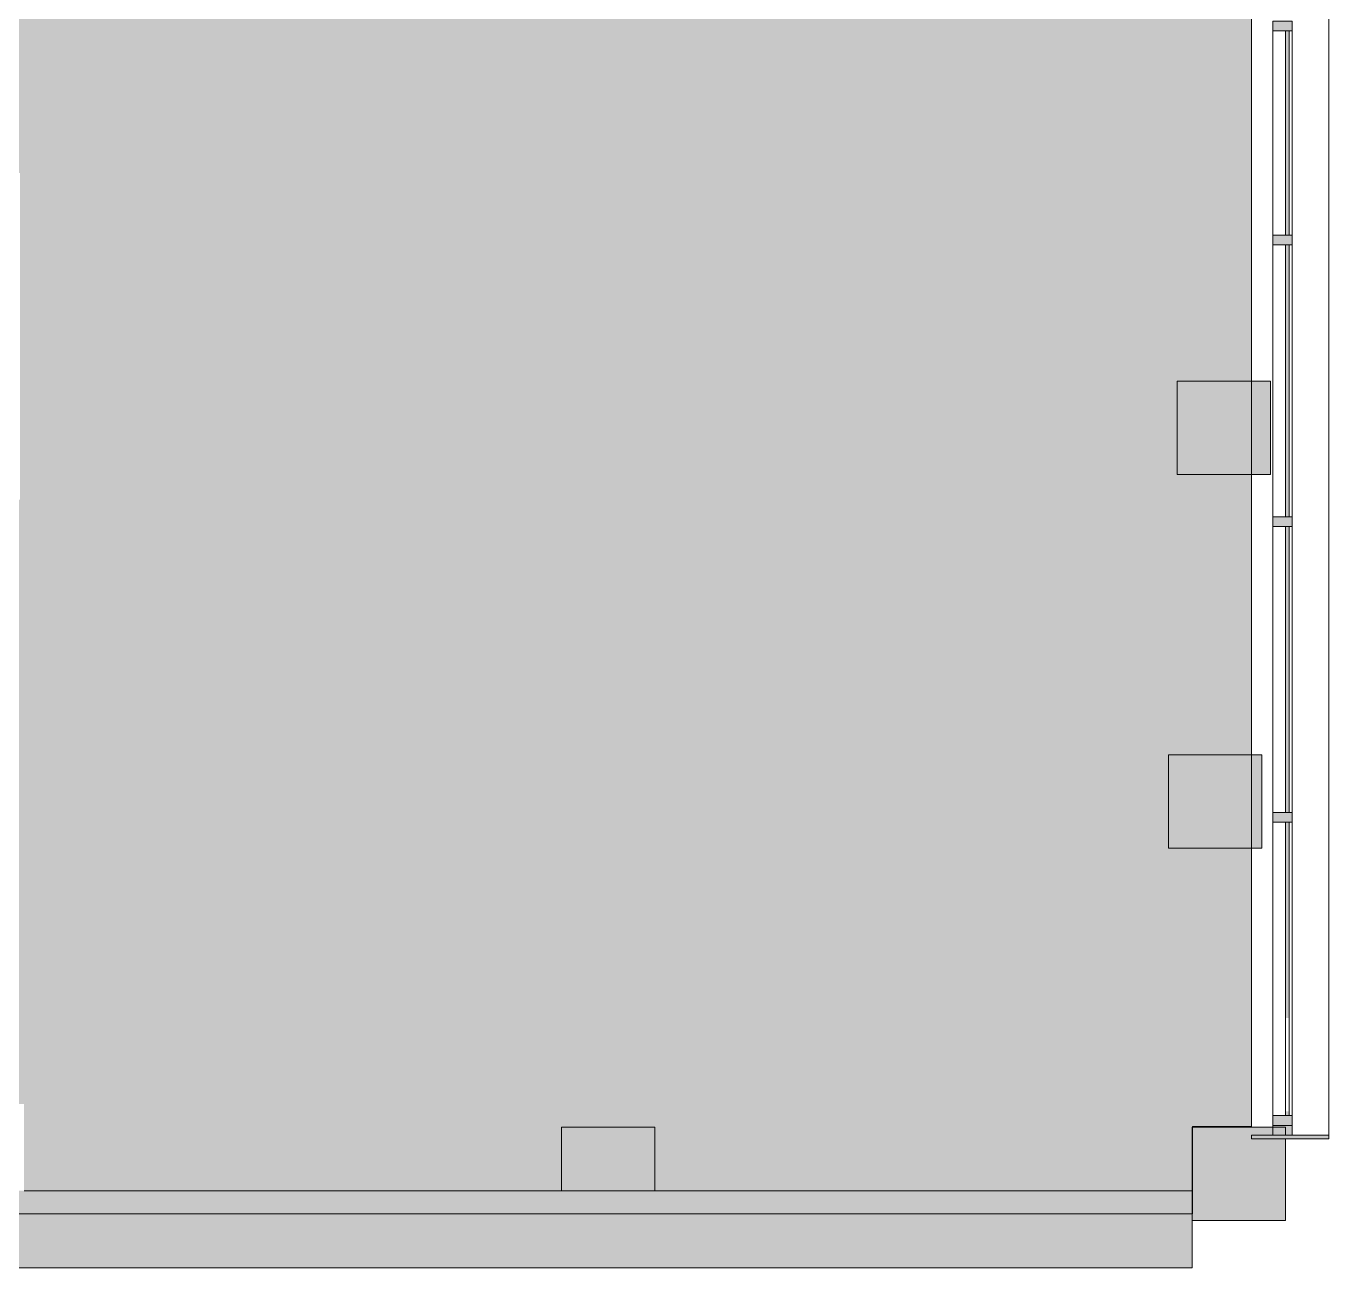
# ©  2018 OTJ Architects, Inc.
# Model space of a CAD drawing. Header units: inches. Extents: x 1083 to 3407, y -140 to 2134.
# Drawn here: x 2227.9 to 2562.9, y 348.8 to 668.2 of the extents above; entities that cross this region are included whole.
import ezdxf

# ---------------------------------------------------------------- set-up
doc = ezdxf.new("R2010")
doc.units = ezdxf.units.IN
doc.header["$MEASUREMENT"] = 0
for name, color, linetype, lineweight in [('A-DETL-GENF', 92, 'Continuous', 9), ('A-DETL-THIN', 151, 'Continuous', 9), ('A-GLAZ-CURT', 52, 'Continuous', 13), ('A-GLAZ-CWMG', 51, 'Continuous', 13), ('A-WALL', 113, 'Continuous', 13), ('A-WALL-PATT', 111, 'Continuous', 13)]:
    doc.layers.add(name, color=color, linetype=linetype, lineweight=lineweight)

# ---------------------------------------------------------------- blocks, each defined once
blk = doc.blocks.new('System Panel - Glazed-7827501-REFLECTED CEILING PLAN')
at = {"layer": 'A-GLAZ-CURT', "lineweight": 9}
blk.add_hatch(color=7, dxfattribs=at).paths.add_polyline_path([(26.25, 0.75), (26.25, 1.75), (-26.25, 1.75), (-26.25, 0.75)], flags=0)
at = {"layer": 'A-GLAZ-CURT', "color": 8, "lineweight": 20}
for p, q in [((-26.25, 0.75), (-26.25, 1.75)), ((-26.25, 1.75), (26.25, 1.75)), ((26.25, 0.75), (-26.25, 0.75)), ((26.25, 1.75), (26.25, 0.75))]:
    blk.add_line(p, q, dxfattribs=at)
blk = doc.blocks.new('System Panel - Glazed-7827709-REFLECTED CEILING PLAN')
at = {"layer": 'A-GLAZ-CURT', "lineweight": 9}
blk.add_hatch(color=7, dxfattribs=at).paths.add_polyline_path([(35, 1.75), (-35, 1.75), (-35, 0.75), (35, 0.75)], flags=0)
at = {"layer": 'A-GLAZ-CURT', "color": 8, "lineweight": 20}
for p, q in [((-35, 0.75), (-35, 1.75)), ((-35, 1.75), (35, 1.75)), ((35, 0.75), (-35, 0.75)), ((35, 1.75), (35, 0.75))]:
    blk.add_line(p, q, dxfattribs=at)
blk = doc.blocks.new('System Panel - Glazed-7827767-REFLECTED CEILING PLAN')
at = {"layer": 'A-GLAZ-CURT', "lineweight": 9}
blk.add_hatch(color=7, dxfattribs=at).paths.add_polyline_path([(36.75, 1.75), (-36.75, 1.75), (-36.75, 0.75), (36.75, 0.75)], flags=0)
at = {"layer": 'A-GLAZ-CURT', "color": 8, "lineweight": 20}
for p, q in [((-36.75, 0.75), (-36.75, 1.75)), ((-36.75, 1.75), (36.75, 1.75)), ((36.75, 0.75), (-36.75, 0.75)), ((36.75, 1.75), (36.75, 0.75))]:
    blk.add_line(p, q, dxfattribs=at)
blk = doc.blocks.new('System Panel - Glazed-7828010-REFLECTED CEILING PLAN')
at = {"layer": 'A-GLAZ-CURT', "lineweight": 9}
h = blk.add_hatch(color=7, dxfattribs=at)
h.paths.add_polyline_path([(37.75, 0.75), (37.75, 1.75), (36.66, 1.75), (36.66, 0.75)], flags=0)
h.paths.add_polyline_path([(12.66, 0.75), (12.66, 1.75), (-37.75, 1.75), (-37.75, 0.75), (9.82, 0.75)], flags=0)
at = {"layer": 'A-GLAZ-CURT', "color": 8, "lineweight": 20}
for p, q in [((-37.75, 0.75), (-37.75, 1.75)), ((-37.75, 1.75), (37.75, 1.75)), ((37.75, 0.75), (-37.75, 0.75)), ((37.75, 1.75), (37.75, 0.75))]:
    blk.add_line(p, q, dxfattribs=at)
blk = doc.blocks.new('Rectangular Mullion - 2_5_ x 5_ rectangular-7829043-REFLECTED CEILING PLAN')
at = {"layer": 'A-GLAZ-CWMG', "lineweight": 9}
blk.add_hatch(color=7, dxfattribs=at).paths.add_polyline_path([(0, -2.5), (-2.5, -2.5), (-2.5, 2.5), (-2.02, 2.5), (-2.02, -0.79), (0, -0.79), (0, -1.75)], flags=0)
at = {"layer": 'A-GLAZ-CWMG', "color": 8, "lineweight": 20}
for p, q in [((0, 2.5), (-2.5, 2.5)), ((-2.5, 2.5), (-2.5, -2.5)), ((0, -2.5), (0, 2.5)), ((-2.5, -2.5), (0, -2.5))]:
    blk.add_line(p, q, dxfattribs=at)
blk = doc.blocks.new('Rectangular Mullion - 2_5_ x 5_ rectangular-7148713-REFLECTED CEILING PLAN')
at = {"layer": 'A-GLAZ-CWMG', "lineweight": 9}
blk.add_hatch(color=7, dxfattribs=at).paths.add_polyline_path([(1.25, 2.5), (1.25, -2.5), (-1.25, -2.5), (-1.25, 2.5)], flags=0)
at = {"layer": 'A-GLAZ-CWMG', "color": 8, "lineweight": 20}
for p, q in [((1.25, 2.5), (-1.25, 2.5)), ((-1.25, 2.5), (-1.25, -2.5)), ((1.25, -2.5), (1.25, 2.5)), ((-1.25, -2.5), (1.25, -2.5))]:
    blk.add_line(p, q, dxfattribs=at)
blk = doc.blocks.new('Rectangular Mullion - 2_5_ x 5_ rectangular-7827690-REFLECTED CEILING PLAN')
at = {"layer": 'A-GLAZ-CWMG', "lineweight": 9}
blk.add_hatch(color=7, dxfattribs=at).paths.add_polyline_path([(1.25, 2.5), (1.25, -2.5), (-1.25, -2.5), (-1.25, 2.5), (0, 2.5)], flags=0)
at = {"layer": 'A-GLAZ-CWMG', "color": 8, "lineweight": 20}
for p, q in [((1.25, 2.5), (-1.25, 2.5)), ((-1.25, 2.5), (-1.25, -2.5)), ((1.25, -2.5), (1.25, 2.5)), ((-1.25, -2.5), (1.25, -2.5))]:
    blk.add_line(p, q, dxfattribs=at)
blk = doc.blocks.new('Rectangular Mullion - 2_5_ x 5_ rectangular-7827499-REFLECTED CEILING PLAN')
at = {"layer": 'A-GLAZ-CWMG', "lineweight": 9}
for p, q in [((2218.2, 1695.92), (2218.2, 1643.42)), ((2223.2, 1695.92), (2223.2, 1643.42))]:
    blk.add_line(p, q, dxfattribs=at)
blk = doc.blocks.new('Rectangular Mullion - 2_5_ x 5_ rectangular-V10-REFLECTED CEILING PLAN')
at = {"layer": 'A-GLAZ-CWMG', "lineweight": 9}
for p, q in [((2548.42, 611.96), (2548.42, 541.96)), ((2553.42, 611.96), (2553.42, 541.96))]:
    blk.add_line(p, q, dxfattribs=at)
blk = doc.blocks.new('Rectangular Mullion - 2_5_ x 5_ rectangular-7827765-REFLECTED CEILING PLAN')
at = {"layer": 'A-GLAZ-CWMG', "lineweight": 9}
for p, q in [((2218.2, 1568.42), (2218.2, 1494.92)), ((2223.2, 1568.42), (2223.2, 1494.92))]:
    blk.add_line(p, q, dxfattribs=at)
blk = doc.blocks.new('Rectangular Mullion - 2_5_ x 5_ rectangular-V11-REFLECTED CEILING PLAN')
at = {"layer": 'A-GLAZ-CWMG', "lineweight": 9}
for p, q in [((2548.42, 463.46), (2548.42, 387.96)), ((2553.42, 463.46), (2553.42, 387.96))]:
    blk.add_line(p, q, dxfattribs=at)

msp = doc.modelspace()

# ---------------------------------------------------------------- hatches: boundary and pattern name
at = {"layer": 'A-DETL-GENF'}
h = msp.add_hatch(color=9, dxfattribs=at)
h.paths.add_polyline_path([(1093.71, 368.66), (1230.56, 368.66), (1230.56, 390.38), (1254.56, 390.38), (1254.56, 368.66), (1393.71, 368.66), (1393.71, 386.38), (1417.71, 386.38), (1417.71, 368.66), (1554.67, 368.66), (1554.67, 390.41), (1578.67, 390.41), (1578.67, 368.66), (1878.43, 368.66), (1878.43, 389.39), (1902.43, 389.39), (1902.43, 368.66), (2040.59, 368.66), (2040.59, 384.98), (2064.59, 384.98), (2064.59, 368.66), (2203.38, 368.66), (2203.38, 390.98), (2227.38, 390.98), (2227.38, 368.66), (2365.54, 368.66), (2365.54, 384.98), (2389.54, 384.98), (2389.54, 368.66), (2527.71, 368.66), (2527.74, 385.18), (2542.98, 385.18), (2542.98, 456.73), (2521.63, 456.73), (2521.63, 480.73), (2542.98, 480.73), (2542.98, 552.88), (2523.82, 552.88), (2523.82, 576.88), (2542.98, 576.88), (2542.98, 715.05), (2523.76, 715.05), (2523.76, 724.3), (2226.34, 724.3), (2226.34, 706.86), (2108.66, 706.86), (2108.66, 734.32), (1946.15, 734.36), (1946.15, 831.36), (1879.66, 831.36), (1879.66, 902.68), (1577.59, 902.68), (1577.59, 868.56), (1555.59, 868.56), (1555.59, 902.68), (1254.37, 902.68), (1254.37, 866.56), (1232.37, 866.56), (1232.37, 902.68), (1098, 902.68), (1098, 901.93), (1096.5, 901.93), (1096.5, 902.68), (1083.68, 902.68), (1083.68, 386.58), (1093.71, 386.58)], flags=0)
h.paths.add_polyline_path([(1715.71, 368.92), (1715.71, 386.92), (1739.71, 386.92), (1739.71, 368.92)], flags=0)
h.paths.add_polyline_path([(2226.34, 546.42), (2204.34, 546.42), (2204.34, 630.42), (2226.34, 630.42), (2226.34, 555.46)], flags=0)
h.paths.add_polyline_path([(1902.37, 546.42), (1880.37, 546.42), (1880.37, 584.42), (1902.37, 584.42)], flags=0)
h.paths.add_polyline_path([(1557.37, 546.42), (1557.37, 584.42), (1579.37, 584.42), (1579.37, 546.42), (1578.67, 546.42)], flags=0)
h.paths.add_polyline_path([(1232.37, 546.42), (1232.37, 584.42), (1254.37, 584.42), (1254.37, 546.42)], flags=0)
h.paths.add_polyline_path([(1232.37, 828.43), (1232.37, 866.43), (1254.37, 866.43), (1254.37, 828.43)], flags=0)
at = {"layer": 'A-WALL'}
for points in [[(2542.98, 552.88), (2547.82, 552.88), (2547.82, 576.88), (2523.82, 576.88), (2523.82, 552.88)], [(2527.71, 456.73), (2545.63, 456.73), (2545.63, 480.73), (2521.63, 480.73), (2521.63, 456.73)], [(2389.54, 368.66), (2389.54, 384.98), (2365.54, 384.98), (2365.54, 368.66)], [(2527.71, 360.98), (2551.71, 360.98), (2551.71, 381.96), (2542.98, 381.96), (2542.98, 382.96), (2551.71, 382.96), (2551.67, 384.98), (2527.71, 384.98), (2527.71, 368.66)]]:
    msp.add_hatch(color=250, dxfattribs=at).paths.add_polyline_path(points, flags=0)
at = {"layer": 'A-WALL-PATT', "lineweight": 9}
h = msp.add_hatch(color=7, dxfattribs=at)
h.paths.add_polyline_path([(2550.55, 381.96), (2562.86, 381.96), (2562.86, 382.96), (2542.98, 382.96), (2542.98, 381.96)], flags=0)
h.paths.add_polyline_path([(2542.98, 1066.96), (2562.86, 1066.96), (2562.86, 1092.42), (2542.98, 1092.42), (2542.98, 1082.48)], flags=0)
msp.add_hatch(color=7, dxfattribs=at).paths.add_polyline_path([(2250.57, 348.79), (2527.71, 348.79), (2527.71, 368.66), (1083.68, 368.66), (1083.68, 357.72), (1083.16, 357.72), (1083.16, 348.79), (1861.44, 348.79)], flags=0)

# ---------------------------------------------------------------- linework, layer by layer
at = {"layer": 'A-DETL-THIN'}
for p, q in [((2542.98, 385.18), (2542.98, 715.05)), ((2527.74, 362.68), (2527.74, 385.18)), ((2527.74, 385.18), (2542.98, 385.18)), ((1083.68, 362.68), (2527.74, 362.68))]:
    msp.add_line(p, q, dxfattribs=at)
at = {"layer": 'A-WALL', "lineweight": 9}
for p, q in [((2562.86, 382.96), (2562.86, 1066.96)), ((2542.98, 715.05), (2542.98, 576.88)), ((2542.98, 552.88), (2542.98, 480.73)), ((2542.98, 456.73), (2542.98, 384.98)), ((2551.71, 382.96), (2542.98, 382.96)), ((2542.98, 382.96), (2542.98, 381.96)), ((2542.98, 381.96), (2551.71, 381.96)), ((2389.54, 368.66), (2365.54, 368.66)), ((2527.71, 360.98), (2527.71, 368.66))]:
    msp.add_line(p, q, dxfattribs=at)
at = {"layer": 'A-WALL', "color": 8, "lineweight": 20}
for p, q in [((2523.82, 576.88), (2547.82, 576.88)), ((2523.82, 552.88), (2523.82, 576.88)), ((2547.82, 576.88), (2547.82, 552.88)), ((2547.82, 552.88), (2523.82, 552.88)), ((2521.63, 480.73), (2545.63, 480.73)), ((2521.63, 456.73), (2521.63, 480.73)), ((2545.63, 480.73), (2545.63, 456.73)), ((2545.63, 456.73), (2521.63, 456.73)), ((2365.54, 384.98), (2389.54, 384.98)), ((2365.54, 368.66), (2365.54, 384.98)), ((2389.54, 384.98), (2389.54, 368.66)), ((2527.71, 384.98), (2551.71, 384.98)), ((2527.71, 368.66), (2527.71, 384.98)), ((2551.71, 384.98), (2551.71, 382.96)), ((2551.71, 382.96), (2562.86, 382.96)), ((2551.71, 381.96), (2551.71, 360.98)), ((2562.86, 381.96), (2551.71, 381.96)), ((2562.86, 382.96), (2562.86, 381.96)), ((2227.38, 368.66), (2365.54, 368.66)), ((2389.54, 368.66), (2527.71, 368.66)), ((2551.71, 360.98), (2527.71, 360.98)), ((2527.71, 360.98), (2527.71, 348.79)), ((2527.71, 348.79), (1083.16, 348.79))]:
    msp.add_line(p, q, dxfattribs=at)

# ---------------------------------------------------------------- block references
at = {"layer": 'A-GLAZ-CURT', "lineweight": 9, "rotation": 269.9999999999998}
for name, p in [('System Panel - Glazed-7827501-REFLECTED CEILING PLAN', (2550.92, 640.71)), ('System Panel - Glazed-7827709-REFLECTED CEILING PLAN', (2550.92, 576.96)), ('System Panel - Glazed-7827767-REFLECTED CEILING PLAN', (2550.92, 502.71)), ('System Panel - Glazed-7828010-REFLECTED CEILING PLAN', (2550.92, 425.71))]:
    msp.add_blockref(name, p, dxfattribs=at)
at = {"layer": 'A-GLAZ-CWMG', "lineweight": 9, "extrusion": (0, 0, -1), "rotation": 270.0000000000002}
for name, p in [('Rectangular Mullion - 2_5_ x 5_ rectangular-7148713-REFLECTED CEILING PLAN', (-2550.92, 668.21)), ('Rectangular Mullion - 2_5_ x 5_ rectangular-7148713-REFLECTED CEILING PLAN', (-2550.92, 613.21)), ('Rectangular Mullion - 2_5_ x 5_ rectangular-7827690-REFLECTED CEILING PLAN', (-2550.92, 540.71)), ('Rectangular Mullion - 2_5_ x 5_ rectangular-7148713-REFLECTED CEILING PLAN', (-2550.92, 464.71)), ('Rectangular Mullion - 2_5_ x 5_ rectangular-7148713-REFLECTED CEILING PLAN', (-2550.92, 386.71)), ('Rectangular Mullion - 2_5_ x 5_ rectangular-7829043-REFLECTED CEILING PLAN', (-2550.92, 382.96))]:
    msp.add_blockref(name, p, dxfattribs=at)
at = {"layer": 'A-GLAZ-CWMG', "lineweight": 9}
for name, p in [('Rectangular Mullion - 2_5_ x 5_ rectangular-7827499-REFLECTED CEILING PLAN', (330.22, -1028.95)), ('Rectangular Mullion - 2_5_ x 5_ rectangular-V10-REFLECTED CEILING PLAN', (0, 0)), ('Rectangular Mullion - 2_5_ x 5_ rectangular-7827765-REFLECTED CEILING PLAN', (330.22, -1028.95)), ('Rectangular Mullion - 2_5_ x 5_ rectangular-V11-REFLECTED CEILING PLAN', (0, 0))]:
    msp.add_blockref(name, p, dxfattribs=at)

doc.saveas('drawing.dxf')
